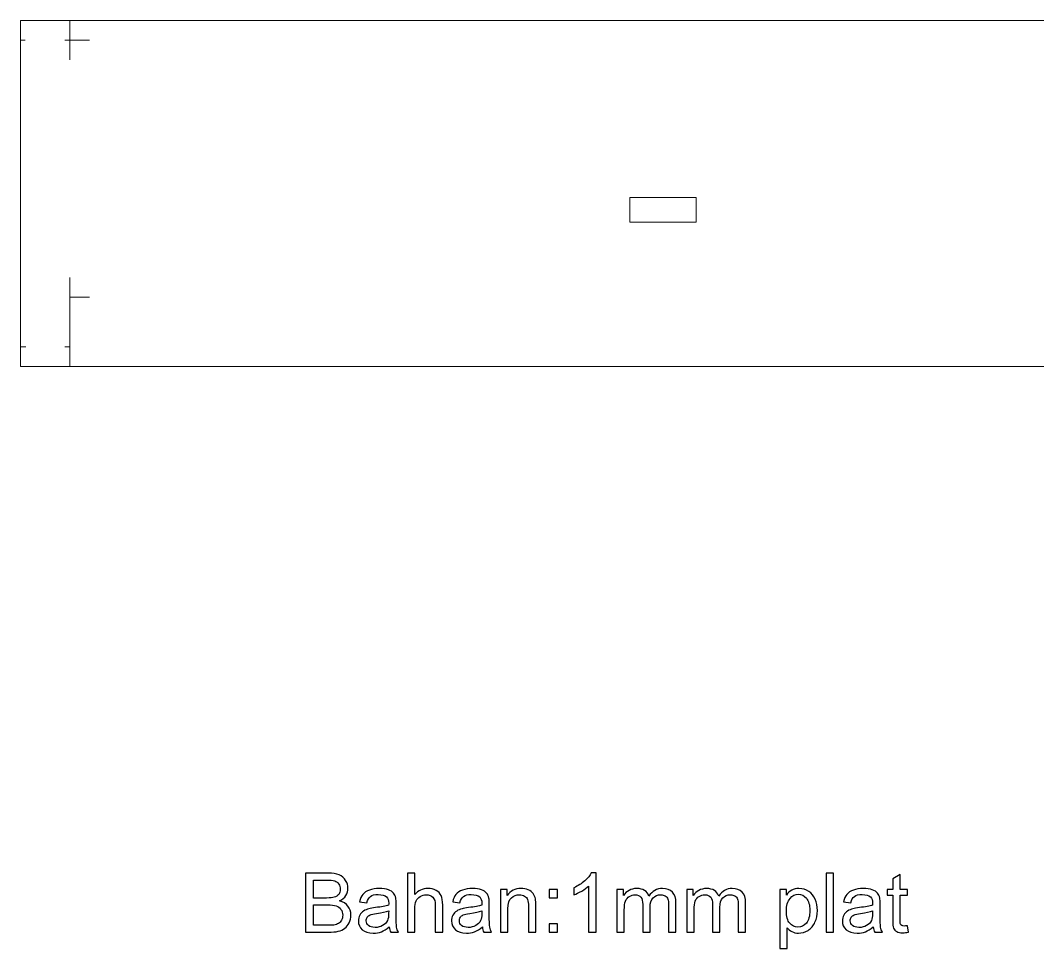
# Model space of a CAD drawing. Header units: millimetres. Extents: x -215 to 209, y -32 to 72.
# Drawn here: x -215.1 to -112.2, y -32 to 61.8 of the extents above; entities that cross this region are included whole.
import ezdxf

# ---------------------------------------------------------------- set-up
doc = ezdxf.new("R2010")
doc.units = ezdxf.units.MM
doc.header["$MEASUREMENT"] = 0
doc.layers.add('Layer 1', color=7, linetype='Continuous')

msp = doc.modelspace()

# ---------------------------------------------------------------- linework, layer by layer
at = {"layer": 'Layer 1', "color": 250, "lineweight": 20}
for points, knots in [([(-210.5813, 59.8455), (-210.5813, 59.8455), (-210.0813, 59.8455), (-210.0813, 59.8455), (-210.0813, 59.8455), (-210.0813, 59.8455), (-210.0813, 61.8455), (-210.0813, 61.8455), (-210.0813, 61.8455), (-210.0813, 61.8455), (-215.0813, 61.8455), (-215.0813, 61.8455), (-215.0813, 61.8455), (-215.0813, 61.8455), (-215.0813, 59.8455), (-215.0813, 59.8455), (-215.0813, 59.8455), (-215.0813, 59.8455), (-214.5813, 59.8455), (-214.5813, 59.8455)], [0, 0, 0, 0, 0.16666667, 0.16666667, 0.16666667, 0.16666667, 0.33333333, 0.33333333, 0.33333333, 0.33333333, 0.5, 0.5, 0.5, 0.5, 0.66666667, 0.66666667, 0.66666667, 0.66666667, 1, 1, 1, 1]), ([(-214.5813, 59.8455), (-214.5813, 59.8455), (-215.0813, 59.8455), (-215.0813, 59.8455), (-215.0813, 59.8455), (-215.0813, 59.8455), (-215.0813, 61.8455), (-215.0813, 61.8455), (-215.0813, 61.8455), (-215.0813, 61.8455), (-210.0813, 61.8455), (-210.0813, 61.8455), (-210.0813, 61.8455), (-210.0813, 61.8455), (-210.0813, 61.3455), (-210.0813, 61.3455)], [0, 0, 0, 0, 0.2, 0.2, 0.2, 0.2, 0.4, 0.4, 0.4, 0.4, 0.6, 0.6, 0.6, 0.6, 1, 1, 1, 1]), ([(-92.0812, 59.8455), (-92.0812, 59.8455), (-90.0812, 59.8455), (-90.0812, 59.8455), (-90.0812, 59.8455), (-90.0812, 59.8455), (-90.0812, 61.8455), (-90.0812, 61.8455), (-90.0812, 61.8455), (-90.0812, 61.8455), (-210.0813, 61.8455), (-210.0813, 61.8455), (-210.0813, 61.8455), (-210.0813, 61.8455), (-210.0813, 59.8455), (-210.0813, 59.8455), (-210.0813, 59.8455), (-210.0813, 59.8455), (-208.0813, 59.8455), (-208.0813, 59.8455)], [0, 0, 0, 0, 0.16666667, 0.16666667, 0.16666667, 0.16666667, 0.33333333, 0.33333333, 0.33333333, 0.33333333, 0.5, 0.5, 0.5, 0.5, 0.66666667, 0.66666667, 0.66666667, 0.66666667, 1, 1, 1, 1]), ([(-214.5422, 28.8455), (-214.5422, 28.8455), (-215.0813, 28.8455), (-215.0813, 28.8455), (-215.0813, 28.8455), (-215.0813, 28.8455), (-215.0813, 59.8455), (-215.0813, 59.8455), (-215.0813, 59.8455), (-215.0813, 59.8455), (-214.5813, 59.8455), (-214.5813, 59.8455)], [0, 0, 0, 0, 0.25, 0.25, 0.25, 0.25, 0.5, 0.5, 0.5, 0.5, 1, 1, 1, 1]), ([(-210.0813, 60.3455), (-210.0813, 60.3455), (-210.0813, 59.8455), (-210.0813, 59.8455), (-210.0813, 59.8455), (-210.0813, 59.8455), (-210.5813, 59.8455), (-210.5813, 59.8455)], [0, 0, 0, 0, 0.33333333, 0.33333333, 0.33333333, 0.33333333, 1, 1, 1, 1]), ([(-210.5813, 59.8455), (-210.5813, 59.8455), (-210.0813, 59.8455), (-210.0813, 59.8455), (-210.0813, 59.8455), (-210.0813, 59.8455), (-210.0813, 57.8455), (-210.0813, 57.8455)], [0, 0, 0, 0, 0.33333333, 0.33333333, 0.33333333, 0.33333333, 1, 1, 1, 1]), ([(-210.5813, 59.8455), (-210.5813, 59.8455), (-210.0813, 59.8455), (-210.0813, 59.8455), (-210.0813, 59.8455), (-210.0813, 59.8455), (-210.0813, 57.8455), (-210.0813, 57.8455)], [0, 0, 0, 0, 0.33333333, 0.33333333, 0.33333333, 0.33333333, 1, 1, 1, 1]), ([(-208.0813, 59.8455), (-208.0813, 59.8455), (-210.0813, 59.8455), (-210.0813, 59.8455), (-210.0813, 59.8455), (-210.0813, 59.8455), (-210.0813, 60.3455), (-210.0813, 60.3455)], [0, 0, 0, 0, 0.33333333, 0.33333333, 0.33333333, 0.33333333, 1, 1, 1, 1]), ([(-210.0813, 57.8455), (-210.0813, 57.8455), (-210.0813, 59.8455), (-210.0813, 59.8455), (-210.0813, 59.8455), (-210.0813, 59.8455), (-208.0813, 59.8455), (-208.0813, 59.8455)], [0, 0, 0, 0, 0.33333333, 0.33333333, 0.33333333, 0.33333333, 1, 1, 1, 1]), ([(-153.4316, 41.4425), (-153.4316, 41.4425), (-146.7316, 41.4425), (-146.7316, 41.4425), (-146.7316, 41.4425), (-146.7316, 41.4425), (-146.7316, 43.9425), (-146.7316, 43.9425), (-146.7316, 43.9425), (-146.7316, 43.9425), (-153.4316, 43.9425), (-153.4316, 43.9425), (-153.4316, 43.9425), (-153.4316, 43.9425), (-153.4316, 41.4425), (-153.4316, 41.4425), (-153.4316, 41.4425), (-153.4316, 41.4425), (-153.4316, 41.4425), (-153.4316, 41.4425)], [0, 0, 0, 0, 0.16666667, 0.16666667, 0.16666667, 0.16666667, 0.33333333, 0.33333333, 0.33333333, 0.33333333, 0.5, 0.5, 0.5, 0.5, 0.66666667, 0.66666667, 0.66666667, 0.66666667, 1, 1, 1, 1]), ([(-210.0813, 35.8455), (-210.0813, 35.8455), (-210.0813, 28.8455), (-210.0813, 28.8455), (-210.0813, 28.8455), (-210.0813, 28.8455), (-210.5813, 28.8455), (-210.5813, 28.8455)], [0, 0, 0, 0, 0.33333333, 0.33333333, 0.33333333, 0.33333333, 1, 1, 1, 1]), ([(-210.0813, 35.8455), (-210.0813, 35.8455), (-210.0813, 28.8455), (-210.0813, 28.8455), (-210.0813, 28.8455), (-210.0813, 28.8455), (-210.5813, 28.8455), (-210.5813, 28.8455)], [0, 0, 0, 0, 0.33333333, 0.33333333, 0.33333333, 0.33333333, 1, 1, 1, 1]), ([(-208.0813, 33.8455), (-208.0813, 33.8455), (-210.0813, 33.8455), (-210.0813, 33.8455), (-210.0813, 33.8455), (-210.0813, 33.8455), (-210.0813, 35.8455), (-210.0813, 35.8455)], [0, 0, 0, 0, 0.33333333, 0.33333333, 0.33333333, 0.33333333, 1, 1, 1, 1]), ([(-214.5422, 28.8455), (-214.5422, 28.8455), (-215.0813, 28.8455), (-215.0813, 28.8455), (-215.0813, 28.8455), (-215.0813, 28.8455), (-215.0813, 26.8455), (-215.0813, 26.8455), (-215.0813, 26.8455), (-215.0813, 26.8455), (-210.0813, 26.8455), (-210.0813, 26.8455), (-210.0813, 26.8455), (-210.0813, 26.8455), (-210.0813, 28.8455), (-210.0813, 28.8455), (-210.0813, 28.8455), (-210.0813, 28.8455), (-210.5813, 28.8455), (-210.5813, 28.8455)], [0, 0, 0, 0, 0.16666667, 0.16666667, 0.16666667, 0.16666667, 0.33333333, 0.33333333, 0.33333333, 0.33333333, 0.5, 0.5, 0.5, 0.5, 0.66666667, 0.66666667, 0.66666667, 0.66666667, 1, 1, 1, 1]), ([(-210.5813, 28.8455), (-210.5813, 28.8455), (-210.0813, 28.8455), (-210.0813, 28.8455), (-210.0813, 28.8455), (-210.0813, 28.8455), (-210.0813, 26.8455), (-210.0813, 26.8455), (-210.0813, 26.8455), (-210.0813, 26.8455), (-215.0813, 26.8455), (-215.0813, 26.8455), (-215.0813, 26.8455), (-215.0813, 26.8455), (-215.0813, 28.8455), (-215.0813, 28.8455), (-215.0813, 28.8455), (-215.0813, 28.8455), (-214.5422, 28.8455), (-214.5422, 28.8455)], [0, 0, 0, 0, 0.16666667, 0.16666667, 0.16666667, 0.16666667, 0.33333333, 0.33333333, 0.33333333, 0.33333333, 0.5, 0.5, 0.5, 0.5, 0.66666667, 0.66666667, 0.66666667, 0.66666667, 1, 1, 1, 1]), ([(-210.0813, 28.8455), (-210.0813, 28.8455), (-210.0813, 26.8455), (-210.0813, 26.8455), (-210.0813, 26.8455), (-210.0813, 26.8455), (-90.0812, 26.8455), (-90.0812, 26.8455), (-90.0812, 26.8455), (-90.0812, 26.8455), (-90.0812, 28.8455), (-90.0812, 28.8455)], [0, 0, 0, 0, 0.25, 0.25, 0.25, 0.25, 0.5, 0.5, 0.5, 0.5, 1, 1, 1, 1])]:
    msp.add_open_spline(points, degree=3, knots=knots, dxfattribs=at)
for points in [[(-210.0813, 61.8455), (-210.0813, 61.8455), (-210.0813, 61.3455), (-210.0813, 61.3455)], [(-215.0813, 59.8455), (-215.0813, 59.8455), (-214.5813, 59.8455), (-214.5813, 59.8455)], [(-210.5813, 59.8455), (-210.5813, 59.8455), (-210.0813, 59.8455), (-210.0813, 59.8455)], [(-210.0813, 60.3455), (-210.0813, 60.3455), (-210.0813, 59.8455), (-210.0813, 59.8455)], [(-210.0813, 59.8455), (-210.0813, 59.8455), (-208.0813, 59.8455), (-208.0813, 59.8455)], [(-210.0813, 57.8455), (-210.0813, 57.8455), (-210.0813, 59.8455), (-210.0813, 59.8455)], [(-210.0813, 33.8455), (-210.0813, 33.8455), (-210.0813, 35.8455), (-210.0813, 35.8455)], [(-210.0813, 33.8455), (-210.0813, 33.8455), (-208.0813, 33.8455), (-208.0813, 33.8455)], [(-215.0422, 28.8455), (-215.0422, 28.8455), (-214.5422, 28.8455), (-214.5422, 28.8455)], [(-210.5813, 28.8455), (-210.5813, 28.8455), (-210.0813, 28.8455), (-210.0813, 28.8455)], [(-210.5813, 28.8455), (-210.5813, 28.8455), (-210.0813, 28.8455), (-210.0813, 28.8455)]]:
    msp.add_open_spline(points, degree=3, dxfattribs=at)
at = {"layer": 'Layer 1', "color": 250}
for points, knots in [([(-186.23, -30.3518), (-186.23, -30.3518), (-186.23, -24.3813), (-186.23, -24.3813), (-186.23, -24.3813), (-186.23, -24.3813), (-183.9552, -24.3813), (-183.9552, -24.3813), (-183.9552, -24.3813), (-183.4924, -24.3813), (-183.1213, -24.4411), (-182.8405, -24.562), (-182.8405, -24.562), (-182.561, -24.6829), (-182.3423, -24.8691), (-182.1843, -25.1207), (-182.1843, -25.1207), (-182.0248, -25.3708), (-181.9458, -25.6335), (-181.9458, -25.9087), (-181.9458, -25.9087), (-181.9458, -26.163), (-182.0164, -26.4034), (-182.1561, -26.6286), (-182.1561, -26.6286), (-182.2958, -26.8537), (-182.5074, -27.0358), (-182.7911, -27.1748), (-182.7911, -27.1748), (-182.4242, -27.2804), (-182.142, -27.4611), (-181.9458, -27.7168), (-181.9458, -27.7168), (-181.7482, -27.9711), (-181.6495, -28.2727), (-181.6495, -28.6201), (-181.6495, -28.6201), (-181.6495, -28.9009), (-181.7102, -29.1608), (-181.8301, -29.4012), (-181.8301, -29.4012), (-181.9501, -29.6416), (-182.0982, -29.8265), (-182.2746, -29.9571), (-182.2746, -29.9571), (-182.451, -30.0864), (-182.6725, -30.185), (-182.9378, -30.2517), (-182.9378, -30.2517), (-183.2046, -30.3184), (-183.5305, -30.3518), (-183.9171, -30.3518), (-183.9171, -30.3518), (-183.9171, -30.3518), (-186.23, -30.3518), (-186.23, -30.3518)], [0, 0, 0, 0, 0.06666667, 0.06666667, 0.06666667, 0.06666667, 0.13333333, 0.13333333, 0.13333333, 0.13333333, 0.2, 0.2, 0.2, 0.2, 0.26666667, 0.26666667, 0.26666667, 0.26666667, 0.33333333, 0.33333333, 0.33333333, 0.33333333, 0.4, 0.4, 0.4, 0.4, 0.46666667, 0.46666667, 0.46666667, 0.46666667, 0.53333333, 0.53333333, 0.53333333, 0.53333333, 0.6, 0.6, 0.6, 0.6, 0.66666667, 0.66666667, 0.66666667, 0.66666667, 0.73333333, 0.73333333, 0.73333333, 0.73333333, 0.8, 0.8, 0.8, 0.8, 0.86666667, 0.86666667, 0.86666667, 0.86666667, 1, 1, 1, 1]), ([(-175.9331, -30.3518), (-175.9331, -30.3518), (-175.9331, -24.3813), (-175.9331, -24.3813), (-175.9331, -24.3813), (-175.9331, -24.3813), (-175.188, -24.3813), (-175.188, -24.3813), (-175.188, -24.3813), (-175.188, -24.3813), (-175.188, -26.5299), (-175.188, -26.5299), (-175.188, -26.5299), (-174.8423, -26.131), (-174.4063, -25.9323), (-173.8785, -25.9323), (-173.8785, -25.9323), (-173.5555, -25.9323), (-173.2746, -25.9948), (-173.0347, -26.1213), (-173.0347, -26.1213), (-172.7963, -26.2478), (-172.6255, -26.4215), (-172.5225, -26.6439), (-172.5225, -26.6439), (-172.4195, -26.8662), (-172.3687, -27.19), (-172.3687, -27.6125), (-172.3687, -27.6125), (-172.3687, -27.6125), (-172.3687, -30.3518), (-172.3687, -30.3518), (-172.3687, -30.3518), (-172.3687, -30.3518), (-173.1138, -30.3518), (-173.1138, -30.3518), (-173.1138, -30.3518), (-173.1138, -30.3518), (-173.1138, -27.6153), (-173.1138, -27.6153), (-173.1138, -27.6153), (-173.1138, -27.2498), (-173.1942, -26.983), (-173.3536, -26.8162), (-173.3536, -26.8162), (-173.5145, -26.6494), (-173.7403, -26.566), (-174.0338, -26.566), (-174.0338, -26.566), (-174.2525, -26.566), (-174.4585, -26.6216), (-174.6518, -26.7342), (-174.6518, -26.7342), (-174.8452, -26.8468), (-174.982, -26.9996), (-175.0653, -27.1928), (-175.0653, -27.1928), (-175.1471, -27.3846), (-175.188, -27.6501), (-175.188, -27.9892), (-175.188, -27.9892), (-175.188, -27.9892), (-175.188, -30.3518), (-175.188, -30.3518), (-175.188, -30.3518), (-175.188, -30.3518), (-175.9331, -30.3518), (-175.9331, -30.3518)], [0, 0, 0, 0, 0.05555556, 0.05555556, 0.05555556, 0.05555556, 0.11111111, 0.11111111, 0.11111111, 0.11111111, 0.16666667, 0.16666667, 0.16666667, 0.16666667, 0.22222222, 0.22222222, 0.22222222, 0.22222222, 0.27777778, 0.27777778, 0.27777778, 0.27777778, 0.33333333, 0.33333333, 0.33333333, 0.33333333, 0.38888889, 0.38888889, 0.38888889, 0.38888889, 0.44444444, 0.44444444, 0.44444444, 0.44444444, 0.5, 0.5, 0.5, 0.5, 0.55555556, 0.55555556, 0.55555556, 0.55555556, 0.61111111, 0.61111111, 0.61111111, 0.61111111, 0.66666667, 0.66666667, 0.66666667, 0.66666667, 0.72222222, 0.72222222, 0.72222222, 0.72222222, 0.77777778, 0.77777778, 0.77777778, 0.77777778, 0.83333333, 0.83333333, 0.83333333, 0.83333333, 0.88888889, 0.88888889, 0.88888889, 0.88888889, 1, 1, 1, 1]), ([(-156.8635, -30.3518), (-156.8635, -30.3518), (-157.6085, -30.3518), (-157.6085, -30.3518), (-157.6085, -30.3518), (-157.6085, -30.3518), (-157.6085, -25.6793), (-157.6085, -25.6793), (-157.6085, -25.6793), (-157.7877, -25.8489), (-158.0234, -26.0171), (-158.3141, -26.1852), (-158.3141, -26.1852), (-158.6048, -26.3534), (-158.8672, -26.4799), (-159.0986, -26.5633), (-159.0986, -26.5633), (-159.0986, -26.5633), (-159.0986, -25.8545), (-159.0986, -25.8545), (-159.0986, -25.8545), (-158.6823, -25.6627), (-158.3183, -25.4292), (-158.0064, -25.154), (-158.0064, -25.154), (-157.6946, -24.8802), (-157.4731, -24.6148), (-157.3432, -24.3563), (-157.3432, -24.3563), (-157.3432, -24.3563), (-156.8635, -24.3563), (-156.8635, -24.3563), (-156.8635, -24.3563), (-156.8635, -24.3563), (-156.8635, -30.3518), (-156.8635, -30.3518)], [0, 0, 0, 0, 0.1, 0.1, 0.1, 0.1, 0.2, 0.2, 0.2, 0.2, 0.3, 0.3, 0.3, 0.3, 0.4, 0.4, 0.4, 0.4, 0.5, 0.5, 0.5, 0.5, 0.6, 0.6, 0.6, 0.6, 0.7, 0.7, 0.7, 0.7, 0.8, 0.8, 0.8, 0.8, 1, 1, 1, 1]), ([(-133.5958, -30.3518), (-133.5958, -30.3518), (-133.5958, -24.3813), (-133.5958, -24.3813), (-133.5958, -24.3813), (-133.5958, -24.3813), (-132.8508, -24.3813), (-132.8508, -24.3813), (-132.8508, -24.3813), (-132.8508, -24.3813), (-132.8508, -30.3518), (-132.8508, -30.3518), (-132.8508, -30.3518), (-132.8508, -30.3518), (-133.5958, -30.3518), (-133.5958, -30.3518)], [0, 0, 0, 0, 0.2, 0.2, 0.2, 0.2, 0.4, 0.4, 0.4, 0.4, 0.6, 0.6, 0.6, 0.6, 1, 1, 1, 1]), ([(-125.372, -29.6972), (-125.372, -29.6972), (-125.2703, -30.3449), (-125.2703, -30.3449), (-125.2703, -30.3449), (-125.4792, -30.3879), (-125.6668, -30.4102), (-125.8305, -30.4102), (-125.8305, -30.4102), (-126.1001, -30.4102), (-126.3089, -30.3685), (-126.4585, -30.2837), (-126.4585, -30.2837), (-126.6066, -30.1989), (-126.7111, -30.0891), (-126.7717, -29.9515), (-126.7717, -29.9515), (-126.8324, -29.814), (-126.8621, -29.5249), (-126.8621, -29.0843), (-126.8621, -29.0843), (-126.8621, -29.0843), (-126.8621, -26.591), (-126.8621, -26.591), (-126.8621, -26.591), (-126.8621, -26.591), (-127.4124, -26.591), (-127.4124, -26.591), (-127.4124, -26.591), (-127.4124, -26.591), (-127.4124, -26.024), (-127.4124, -26.024), (-127.4124, -26.024), (-127.4124, -26.024), (-126.8621, -26.024), (-126.8621, -26.024), (-126.8621, -26.024), (-126.8621, -26.024), (-126.8621, -24.9539), (-126.8621, -24.9539), (-126.8621, -24.9539), (-126.8621, -24.9539), (-126.117, -24.5133), (-126.117, -24.5133), (-126.117, -24.5133), (-126.117, -24.5133), (-126.117, -26.024), (-126.117, -26.024), (-126.117, -26.024), (-126.117, -26.024), (-125.372, -26.024), (-125.372, -26.024), (-125.372, -26.024), (-125.372, -26.024), (-125.372, -26.591), (-125.372, -26.591), (-125.372, -26.591), (-125.372, -26.591), (-126.117, -26.591), (-126.117, -26.591), (-126.117, -26.591), (-126.117, -26.591), (-126.117, -29.126), (-126.117, -29.126), (-126.117, -29.126), (-126.117, -29.3359), (-126.1043, -29.4707), (-126.0774, -29.5304), (-126.0774, -29.5304), (-126.052, -29.5902), (-126.0097, -29.6375), (-125.9505, -29.6736), (-125.9505, -29.6736), (-125.8912, -29.7083), (-125.8065, -29.7264), (-125.6965, -29.7264), (-125.6965, -29.7264), (-125.6146, -29.7264), (-125.506, -29.7167), (-125.372, -29.6972)], [0, 0, 0, 0, 0.04761905, 0.04761905, 0.04761905, 0.04761905, 0.0952381, 0.0952381, 0.0952381, 0.0952381, 0.14285714, 0.14285714, 0.14285714, 0.14285714, 0.19047619, 0.19047619, 0.19047619, 0.19047619, 0.23809524, 0.23809524, 0.23809524, 0.23809524, 0.28571429, 0.28571429, 0.28571429, 0.28571429, 0.33333333, 0.33333333, 0.33333333, 0.33333333, 0.38095238, 0.38095238, 0.38095238, 0.38095238, 0.42857143, 0.42857143, 0.42857143, 0.42857143, 0.47619048, 0.47619048, 0.47619048, 0.47619048, 0.52380952, 0.52380952, 0.52380952, 0.52380952, 0.57142857, 0.57142857, 0.57142857, 0.57142857, 0.61904762, 0.61904762, 0.61904762, 0.61904762, 0.66666667, 0.66666667, 0.66666667, 0.66666667, 0.71428571, 0.71428571, 0.71428571, 0.71428571, 0.76190476, 0.76190476, 0.76190476, 0.76190476, 0.80952381, 0.80952381, 0.80952381, 0.80952381, 0.85714286, 0.85714286, 0.85714286, 0.85714286, 0.9047619, 0.9047619, 0.9047619, 0.9047619, 1, 1, 1, 1]), ([(-185.4256, -26.8912), (-185.4256, -26.8912), (-184.1147, -26.8912), (-184.1147, -26.8912), (-184.1147, -26.8912), (-183.7591, -26.8912), (-183.5037, -26.8676), (-183.3498, -26.8217), (-183.3498, -26.8217), (-183.1453, -26.762), (-182.9914, -26.6619), (-182.8885, -26.5229), (-182.8885, -26.5229), (-182.7854, -26.384), (-182.7332, -26.2102), (-182.7332, -26.0004), (-182.7332, -26.0004), (-182.7332, -25.8016), (-182.7812, -25.6265), (-182.8785, -25.4764), (-182.8785, -25.4764), (-182.9745, -25.325), (-183.1128, -25.2207), (-183.292, -25.1651), (-183.292, -25.1651), (-183.4712, -25.1095), (-183.7788, -25.0817), (-184.2135, -25.0817), (-184.2135, -25.0817), (-184.2135, -25.0817), (-185.4256, -25.0817), (-185.4256, -25.0817), (-185.4256, -25.0817), (-185.4256, -25.0817), (-185.4256, -26.8912), (-185.4256, -26.8912)], [0, 0, 0, 0, 0.1, 0.1, 0.1, 0.1, 0.2, 0.2, 0.2, 0.2, 0.3, 0.3, 0.3, 0.3, 0.4, 0.4, 0.4, 0.4, 0.5, 0.5, 0.5, 0.5, 0.6, 0.6, 0.6, 0.6, 0.7, 0.7, 0.7, 0.7, 0.8, 0.8, 0.8, 0.8, 1, 1, 1, 1]), ([(-177.7718, -29.8098), (-178.0483, -30.0419), (-178.3151, -30.2045), (-178.5704, -30.3004), (-178.5704, -30.3004), (-178.8259, -30.3963), (-179.0996, -30.4435), (-179.3932, -30.4435), (-179.3932, -30.4435), (-179.8758, -30.4435), (-180.2469, -30.3282), (-180.5065, -30.0961), (-180.5065, -30.0961), (-180.7661, -29.8654), (-180.896, -29.5694), (-180.896, -29.2094), (-180.896, -29.2094), (-180.896, -28.9982), (-180.8466, -28.805), (-180.7493, -28.6299), (-180.7493, -28.6299), (-180.6505, -28.4547), (-180.522, -28.3158), (-180.364, -28.2101), (-180.364, -28.2101), (-180.2045, -28.1045), (-180.0267, -28.0239), (-179.8277, -27.9697), (-179.8277, -27.9697), (-179.681, -27.9322), (-179.4595, -27.8961), (-179.1645, -27.8599), (-179.1645, -27.8599), (-178.5634, -27.7904), (-178.1189, -27.7057), (-177.8353, -27.6084), (-177.8353, -27.6084), (-177.8325, -27.5083), (-177.8311, -27.4444), (-177.8311, -27.418), (-177.8311, -27.418), (-177.8311, -27.1206), (-177.9016, -26.9107), (-178.0428, -26.7884), (-178.0428, -26.7884), (-178.2332, -26.623), (-178.5168, -26.541), (-178.8922, -26.541), (-178.8922, -26.541), (-179.2436, -26.541), (-179.5032, -26.6022), (-179.6697, -26.7231), (-179.6697, -26.7231), (-179.8377, -26.844), (-179.9604, -27.058), (-180.0409, -27.3665), (-180.0409, -27.3665), (-180.0409, -27.3665), (-180.769, -27.2665), (-180.769, -27.2665), (-180.769, -27.2665), (-180.7027, -26.9593), (-180.594, -26.7106), (-180.4416, -26.5216), (-180.4416, -26.5216), (-180.2892, -26.3325), (-180.0691, -26.188), (-179.7812, -26.0852), (-179.7812, -26.0852), (-179.4948, -25.9837), (-179.1603, -25.9323), (-178.7821, -25.9323), (-178.7821, -25.9323), (-178.4068, -25.9323), (-178.1005, -25.9754), (-177.865, -26.0629), (-177.865, -26.0629), (-177.6306, -26.1505), (-177.4571, -26.2589), (-177.3471, -26.3909), (-177.3471, -26.3909), (-177.237, -26.5229), (-177.1594, -26.6897), (-177.1142, -26.8912), (-177.1142, -26.8912), (-177.0903, -27.0163), (-177.0776, -27.2415), (-177.0776, -27.5653), (-177.0776, -27.5653), (-177.0776, -27.5653), (-177.0776, -28.5381), (-177.0776, -28.5381), (-177.0776, -28.5381), (-177.0776, -29.2177), (-177.062, -29.6472), (-177.031, -29.8292), (-177.031, -29.8292), (-177.0013, -30.0113), (-176.9393, -30.185), (-176.8489, -30.3518), (-176.8489, -30.3518), (-176.8489, -30.3518), (-177.6279, -30.3518), (-177.6279, -30.3518), (-177.6279, -30.3518), (-177.7026, -30.1975), (-177.7506, -30.0169), (-177.7718, -29.8098)], [0, 0, 0, 0, 0.03571429, 0.03571429, 0.03571429, 0.03571429, 0.07142857, 0.07142857, 0.07142857, 0.07142857, 0.10714286, 0.10714286, 0.10714286, 0.10714286, 0.14285714, 0.14285714, 0.14285714, 0.14285714, 0.17857143, 0.17857143, 0.17857143, 0.17857143, 0.21428571, 0.21428571, 0.21428571, 0.21428571, 0.25, 0.25, 0.25, 0.25, 0.28571429, 0.28571429, 0.28571429, 0.28571429, 0.32142857, 0.32142857, 0.32142857, 0.32142857, 0.35714286, 0.35714286, 0.35714286, 0.35714286, 0.39285714, 0.39285714, 0.39285714, 0.39285714, 0.42857143, 0.42857143, 0.42857143, 0.42857143, 0.46428571, 0.46428571, 0.46428571, 0.46428571, 0.5, 0.5, 0.5, 0.5, 0.53571429, 0.53571429, 0.53571429, 0.53571429, 0.57142857, 0.57142857, 0.57142857, 0.57142857, 0.60714286, 0.60714286, 0.60714286, 0.60714286, 0.64285714, 0.64285714, 0.64285714, 0.64285714, 0.67857143, 0.67857143, 0.67857143, 0.67857143, 0.71428571, 0.71428571, 0.71428571, 0.71428571, 0.75, 0.75, 0.75, 0.75, 0.78571429, 0.78571429, 0.78571429, 0.78571429, 0.82142857, 0.82142857, 0.82142857, 0.82142857, 0.85714286, 0.85714286, 0.85714286, 0.85714286, 0.89285714, 0.89285714, 0.89285714, 0.89285714, 0.92857143, 0.92857143, 0.92857143, 0.92857143, 1, 1, 1, 1]), ([(-168.3541, -29.8098), (-168.6307, -30.0419), (-168.8974, -30.2045), (-169.1527, -30.3004), (-169.1527, -30.3004), (-169.4082, -30.3963), (-169.6819, -30.4435), (-169.9755, -30.4435), (-169.9755, -30.4435), (-170.4581, -30.4435), (-170.8292, -30.3282), (-171.0888, -30.0961), (-171.0888, -30.0961), (-171.3484, -29.8654), (-171.4783, -29.5694), (-171.4783, -29.2094), (-171.4783, -29.2094), (-171.4783, -28.9982), (-171.4289, -28.805), (-171.3316, -28.6299), (-171.3316, -28.6299), (-171.2328, -28.4547), (-171.1043, -28.3158), (-170.9463, -28.2101), (-170.9463, -28.2101), (-170.7868, -28.1045), (-170.609, -28.0239), (-170.41, -27.9697), (-170.41, -27.9697), (-170.2633, -27.9322), (-170.0418, -27.8961), (-169.7468, -27.8599), (-169.7468, -27.8599), (-169.1457, -27.7904), (-168.7012, -27.7057), (-168.4176, -27.6084), (-168.4176, -27.6084), (-168.4148, -27.5083), (-168.4134, -27.4444), (-168.4134, -27.418), (-168.4134, -27.418), (-168.4134, -27.1206), (-168.4839, -26.9107), (-168.6251, -26.7884), (-168.6251, -26.7884), (-168.8155, -26.623), (-169.0991, -26.541), (-169.4745, -26.541), (-169.4745, -26.541), (-169.8259, -26.541), (-170.0855, -26.6022), (-170.2521, -26.7231), (-170.2521, -26.7231), (-170.42, -26.844), (-170.5427, -27.058), (-170.6232, -27.3665), (-170.6232, -27.3665), (-170.6232, -27.3665), (-171.3513, -27.2665), (-171.3513, -27.2665), (-171.3513, -27.2665), (-171.285, -26.9593), (-171.1763, -26.7106), (-171.0239, -26.5216), (-171.0239, -26.5216), (-170.8715, -26.3325), (-170.6514, -26.188), (-170.3635, -26.0852), (-170.3635, -26.0852), (-170.0771, -25.9837), (-169.7427, -25.9323), (-169.3644, -25.9323), (-169.3644, -25.9323), (-168.9891, -25.9323), (-168.6828, -25.9754), (-168.4473, -26.0629), (-168.4473, -26.0629), (-168.2129, -26.1505), (-168.0394, -26.2589), (-167.9294, -26.3909), (-167.9294, -26.3909), (-167.8193, -26.5229), (-167.7417, -26.6897), (-167.6965, -26.8912), (-167.6965, -26.8912), (-167.6726, -27.0163), (-167.6599, -27.2415), (-167.6599, -27.5653), (-167.6599, -27.5653), (-167.6599, -27.5653), (-167.6599, -28.5381), (-167.6599, -28.5381), (-167.6599, -28.5381), (-167.6599, -29.2177), (-167.6444, -29.6472), (-167.6133, -29.8292), (-167.6133, -29.8292), (-167.5836, -30.0113), (-167.5216, -30.185), (-167.4312, -30.3518), (-167.4312, -30.3518), (-167.4312, -30.3518), (-168.2102, -30.3518), (-168.2102, -30.3518), (-168.2102, -30.3518), (-168.2849, -30.1975), (-168.333, -30.0169), (-168.3541, -29.8098)], [0, 0, 0, 0, 0.03571429, 0.03571429, 0.03571429, 0.03571429, 0.07142857, 0.07142857, 0.07142857, 0.07142857, 0.10714286, 0.10714286, 0.10714286, 0.10714286, 0.14285714, 0.14285714, 0.14285714, 0.14285714, 0.17857143, 0.17857143, 0.17857143, 0.17857143, 0.21428571, 0.21428571, 0.21428571, 0.21428571, 0.25, 0.25, 0.25, 0.25, 0.28571429, 0.28571429, 0.28571429, 0.28571429, 0.32142857, 0.32142857, 0.32142857, 0.32142857, 0.35714286, 0.35714286, 0.35714286, 0.35714286, 0.39285714, 0.39285714, 0.39285714, 0.39285714, 0.42857143, 0.42857143, 0.42857143, 0.42857143, 0.46428571, 0.46428571, 0.46428571, 0.46428571, 0.5, 0.5, 0.5, 0.5, 0.53571429, 0.53571429, 0.53571429, 0.53571429, 0.57142857, 0.57142857, 0.57142857, 0.57142857, 0.60714286, 0.60714286, 0.60714286, 0.60714286, 0.64285714, 0.64285714, 0.64285714, 0.64285714, 0.67857143, 0.67857143, 0.67857143, 0.67857143, 0.71428571, 0.71428571, 0.71428571, 0.71428571, 0.75, 0.75, 0.75, 0.75, 0.78571429, 0.78571429, 0.78571429, 0.78571429, 0.82142857, 0.82142857, 0.82142857, 0.82142857, 0.85714286, 0.85714286, 0.85714286, 0.85714286, 0.89285714, 0.89285714, 0.89285714, 0.89285714, 0.92857143, 0.92857143, 0.92857143, 0.92857143, 1, 1, 1, 1]), ([(-166.5154, -30.3518), (-166.5154, -30.3518), (-166.5154, -26.024), (-166.5154, -26.024), (-166.5154, -26.024), (-166.5154, -26.024), (-165.8466, -26.024), (-165.8466, -26.024), (-165.8466, -26.024), (-165.8466, -26.024), (-165.8466, -26.6383), (-165.8466, -26.6383), (-165.8466, -26.6383), (-165.5248, -26.1672), (-165.0592, -25.9323), (-164.451, -25.9323), (-164.451, -25.9323), (-164.1857, -25.9323), (-163.943, -25.9795), (-163.7215, -26.0727), (-163.7215, -26.0727), (-163.4999, -26.1658), (-163.3334, -26.2895), (-163.2234, -26.4409), (-163.2234, -26.4409), (-163.1133, -26.5924), (-163.0356, -26.7731), (-162.992, -26.9816), (-162.992, -26.9816), (-162.9652, -27.1178), (-162.951, -27.3554), (-162.951, -27.6945), (-162.951, -27.6945), (-162.951, -27.6945), (-162.951, -30.3518), (-162.951, -30.3518), (-162.951, -30.3518), (-162.951, -30.3518), (-163.6961, -30.3518), (-163.6961, -30.3518), (-163.6961, -30.3518), (-163.6961, -30.3518), (-163.6961, -27.7223), (-163.6961, -27.7223), (-163.6961, -27.7223), (-163.6961, -27.4235), (-163.7243, -27.1998), (-163.7821, -27.0525), (-163.7821, -27.0525), (-163.84, -26.9051), (-163.943, -26.787), (-164.0897, -26.6981), (-164.0897, -26.6981), (-164.2365, -26.6105), (-164.4101, -26.566), (-164.6077, -26.566), (-164.6077, -26.566), (-164.9237, -26.566), (-165.1961, -26.6647), (-165.426, -26.8634), (-165.426, -26.8634), (-165.6561, -27.0608), (-165.7703, -27.4374), (-165.7703, -27.9906), (-165.7703, -27.9906), (-165.7703, -27.9906), (-165.7703, -30.3518), (-165.7703, -30.3518), (-165.7703, -30.3518), (-165.7703, -30.3518), (-166.5154, -30.3518), (-166.5154, -30.3518)], [0, 0, 0, 0, 0.05263158, 0.05263158, 0.05263158, 0.05263158, 0.10526316, 0.10526316, 0.10526316, 0.10526316, 0.15789474, 0.15789474, 0.15789474, 0.15789474, 0.21052632, 0.21052632, 0.21052632, 0.21052632, 0.26315789, 0.26315789, 0.26315789, 0.26315789, 0.31578947, 0.31578947, 0.31578947, 0.31578947, 0.36842105, 0.36842105, 0.36842105, 0.36842105, 0.42105263, 0.42105263, 0.42105263, 0.42105263, 0.47368421, 0.47368421, 0.47368421, 0.47368421, 0.52631579, 0.52631579, 0.52631579, 0.52631579, 0.57894737, 0.57894737, 0.57894737, 0.57894737, 0.63157895, 0.63157895, 0.63157895, 0.63157895, 0.68421053, 0.68421053, 0.68421053, 0.68421053, 0.73684211, 0.73684211, 0.73684211, 0.73684211, 0.78947368, 0.78947368, 0.78947368, 0.78947368, 0.84210526, 0.84210526, 0.84210526, 0.84210526, 0.89473684, 0.89473684, 0.89473684, 0.89473684, 1, 1, 1, 1]), ([(-161.6034, -26.8579), (-161.6034, -26.8579), (-161.6034, -26.024), (-161.6034, -26.024), (-161.6034, -26.024), (-161.6034, -26.024), (-160.7567, -26.024), (-160.7567, -26.024), (-160.7567, -26.024), (-160.7567, -26.024), (-160.7567, -26.8579), (-160.7567, -26.8579), (-160.7567, -26.8579), (-160.7567, -26.8579), (-161.6034, -26.8579), (-161.6034, -26.8579)], [0, 0, 0, 0, 0.2, 0.2, 0.2, 0.2, 0.4, 0.4, 0.4, 0.4, 0.6, 0.6, 0.6, 0.6, 1, 1, 1, 1]), ([(-154.7454, -30.3518), (-154.7454, -30.3518), (-154.7454, -26.024), (-154.7454, -26.024), (-154.7454, -26.024), (-154.7454, -26.024), (-154.0766, -26.024), (-154.0766, -26.024), (-154.0766, -26.024), (-154.0766, -26.024), (-154.0766, -26.6355), (-154.0766, -26.6355), (-154.0766, -26.6355), (-153.9397, -26.4243), (-153.7562, -26.2533), (-153.5277, -26.1255), (-153.5277, -26.1255), (-153.299, -25.9962), (-153.0394, -25.9323), (-152.7473, -25.9323), (-152.7473, -25.9323), (-152.4228, -25.9323), (-152.156, -25.999), (-151.9486, -26.131), (-151.9486, -26.131), (-151.7412, -26.2644), (-151.5945, -26.4493), (-151.5098, -26.6883), (-151.5098, -26.6883), (-151.1598, -26.1838), (-150.7068, -25.9323), (-150.148, -25.9323), (-150.148, -25.9323), (-149.7106, -25.9323), (-149.3733, -26.0504), (-149.1391, -26.2881), (-149.1391, -26.2881), (-148.9034, -26.5257), (-148.7849, -26.8912), (-148.7849, -27.3846), (-148.7849, -27.3846), (-148.7849, -27.3846), (-148.7849, -30.3518), (-148.7849, -30.3518), (-148.7849, -30.3518), (-148.7849, -30.3518), (-149.53, -30.3518), (-149.53, -30.3518), (-149.53, -30.3518), (-149.53, -30.3518), (-149.53, -27.6278), (-149.53, -27.6278), (-149.53, -27.6278), (-149.53, -27.336), (-149.5553, -27.1247), (-149.6034, -26.9955), (-149.6034, -26.9955), (-149.6513, -26.8662), (-149.7388, -26.7634), (-149.8673, -26.6842), (-149.8673, -26.6842), (-149.9942, -26.6049), (-150.1438, -26.566), (-150.3145, -26.566), (-150.3145, -26.566), (-150.625, -26.566), (-150.8818, -26.6675), (-151.0864, -26.869), (-151.0864, -26.869), (-151.2911, -27.0719), (-151.3926, -27.3957), (-151.3926, -27.8405), (-151.3926, -27.8405), (-151.3926, -27.8405), (-151.3926, -30.3518), (-151.3926, -30.3518), (-151.3926, -30.3518), (-151.3926, -30.3518), (-152.1377, -30.3518), (-152.1377, -30.3518), (-152.1377, -30.3518), (-152.1377, -30.3518), (-152.1377, -27.543), (-152.1377, -27.543), (-152.1377, -27.543), (-152.1377, -27.2178), (-152.1984, -26.9732), (-152.3197, -26.8106), (-152.3197, -26.8106), (-152.441, -26.648), (-152.6401, -26.566), (-152.9152, -26.566), (-152.9152, -26.566), (-153.1241, -26.566), (-153.3174, -26.6202), (-153.4952, -26.7286), (-153.4952, -26.7286), (-153.673, -26.837), (-153.8014, -26.9955), (-153.8818, -27.2053), (-153.8818, -27.2053), (-153.9608, -27.4138), (-154.0003, -27.7154), (-154.0003, -28.1087), (-154.0003, -28.1087), (-154.0003, -28.1087), (-154.0003, -30.3518), (-154.0003, -30.3518), (-154.0003, -30.3518), (-154.0003, -30.3518), (-154.7454, -30.3518), (-154.7454, -30.3518)], [0, 0, 0, 0, 0.03448276, 0.03448276, 0.03448276, 0.03448276, 0.06896552, 0.06896552, 0.06896552, 0.06896552, 0.10344828, 0.10344828, 0.10344828, 0.10344828, 0.13793103, 0.13793103, 0.13793103, 0.13793103, 0.17241379, 0.17241379, 0.17241379, 0.17241379, 0.20689655, 0.20689655, 0.20689655, 0.20689655, 0.24137931, 0.24137931, 0.24137931, 0.24137931, 0.27586207, 0.27586207, 0.27586207, 0.27586207, 0.31034483, 0.31034483, 0.31034483, 0.31034483, 0.34482759, 0.34482759, 0.34482759, 0.34482759, 0.37931034, 0.37931034, 0.37931034, 0.37931034, 0.4137931, 0.4137931, 0.4137931, 0.4137931, 0.44827586, 0.44827586, 0.44827586, 0.44827586, 0.48275862, 0.48275862, 0.48275862, 0.48275862, 0.51724138, 0.51724138, 0.51724138, 0.51724138, 0.55172414, 0.55172414, 0.55172414, 0.55172414, 0.5862069, 0.5862069, 0.5862069, 0.5862069, 0.62068966, 0.62068966, 0.62068966, 0.62068966, 0.65517241, 0.65517241, 0.65517241, 0.65517241, 0.68965517, 0.68965517, 0.68965517, 0.68965517, 0.72413793, 0.72413793, 0.72413793, 0.72413793, 0.75862069, 0.75862069, 0.75862069, 0.75862069, 0.79310345, 0.79310345, 0.79310345, 0.79310345, 0.82758621, 0.82758621, 0.82758621, 0.82758621, 0.86206897, 0.86206897, 0.86206897, 0.86206897, 0.89655172, 0.89655172, 0.89655172, 0.89655172, 0.93103448, 0.93103448, 0.93103448, 0.93103448, 1, 1, 1, 1]), ([(-147.6927, -30.3518), (-147.6927, -30.3518), (-147.6927, -26.024), (-147.6927, -26.024), (-147.6927, -26.024), (-147.6927, -26.024), (-147.0239, -26.024), (-147.0239, -26.024), (-147.0239, -26.024), (-147.0239, -26.024), (-147.0239, -26.6355), (-147.0239, -26.6355), (-147.0239, -26.6355), (-146.887, -26.4243), (-146.7036, -26.2533), (-146.475, -26.1255), (-146.475, -26.1255), (-146.2464, -25.9962), (-145.9867, -25.9323), (-145.6946, -25.9323), (-145.6946, -25.9323), (-145.3701, -25.9323), (-145.1034, -25.999), (-144.896, -26.131), (-144.896, -26.131), (-144.6885, -26.2644), (-144.5418, -26.4493), (-144.4571, -26.6883), (-144.4571, -26.6883), (-144.1071, -26.1838), (-143.6542, -25.9323), (-143.0953, -25.9323), (-143.0953, -25.9323), (-142.6579, -25.9323), (-142.3206, -26.0504), (-142.0864, -26.2881), (-142.0864, -26.2881), (-141.8507, -26.5257), (-141.7323, -26.8912), (-141.7323, -27.3846), (-141.7323, -27.3846), (-141.7323, -27.3846), (-141.7323, -30.3518), (-141.7323, -30.3518), (-141.7323, -30.3518), (-141.7323, -30.3518), (-142.4773, -30.3518), (-142.4773, -30.3518), (-142.4773, -30.3518), (-142.4773, -30.3518), (-142.4773, -27.6278), (-142.4773, -27.6278), (-142.4773, -27.6278), (-142.4773, -27.336), (-142.5027, -27.1247), (-142.5507, -26.9955), (-142.5507, -26.9955), (-142.5986, -26.8662), (-142.6862, -26.7634), (-142.8146, -26.6842), (-142.8146, -26.6842), (-142.9415, -26.6049), (-143.0912, -26.566), (-143.2619, -26.566), (-143.2619, -26.566), (-143.5724, -26.566), (-143.8291, -26.6675), (-144.0337, -26.869), (-144.0337, -26.869), (-144.2384, -27.0719), (-144.3399, -27.3957), (-144.3399, -27.8405), (-144.3399, -27.8405), (-144.3399, -27.8405), (-144.3399, -30.3518), (-144.3399, -30.3518), (-144.3399, -30.3518), (-144.3399, -30.3518), (-145.085, -30.3518), (-145.085, -30.3518), (-145.085, -30.3518), (-145.085, -30.3518), (-145.085, -27.543), (-145.085, -27.543), (-145.085, -27.543), (-145.085, -27.2178), (-145.1457, -26.9732), (-145.2671, -26.8106), (-145.2671, -26.8106), (-145.3884, -26.648), (-145.5874, -26.566), (-145.8626, -26.566), (-145.8626, -26.566), (-146.0714, -26.566), (-146.2647, -26.6202), (-146.4425, -26.7286), (-146.4425, -26.7286), (-146.6203, -26.837), (-146.7487, -26.9955), (-146.8292, -27.2053), (-146.8292, -27.2053), (-146.9082, -27.4138), (-146.9476, -27.7154), (-146.9476, -28.1087), (-146.9476, -28.1087), (-146.9476, -28.1087), (-146.9476, -30.3518), (-146.9476, -30.3518), (-146.9476, -30.3518), (-146.9476, -30.3518), (-147.6927, -30.3518), (-147.6927, -30.3518)], [0, 0, 0, 0, 0.03448276, 0.03448276, 0.03448276, 0.03448276, 0.06896552, 0.06896552, 0.06896552, 0.06896552, 0.10344828, 0.10344828, 0.10344828, 0.10344828, 0.13793103, 0.13793103, 0.13793103, 0.13793103, 0.17241379, 0.17241379, 0.17241379, 0.17241379, 0.20689655, 0.20689655, 0.20689655, 0.20689655, 0.24137931, 0.24137931, 0.24137931, 0.24137931, 0.27586207, 0.27586207, 0.27586207, 0.27586207, 0.31034483, 0.31034483, 0.31034483, 0.31034483, 0.34482759, 0.34482759, 0.34482759, 0.34482759, 0.37931034, 0.37931034, 0.37931034, 0.37931034, 0.4137931, 0.4137931, 0.4137931, 0.4137931, 0.44827586, 0.44827586, 0.44827586, 0.44827586, 0.48275862, 0.48275862, 0.48275862, 0.48275862, 0.51724138, 0.51724138, 0.51724138, 0.51724138, 0.55172414, 0.55172414, 0.55172414, 0.55172414, 0.5862069, 0.5862069, 0.5862069, 0.5862069, 0.62068966, 0.62068966, 0.62068966, 0.62068966, 0.65517241, 0.65517241, 0.65517241, 0.65517241, 0.68965517, 0.68965517, 0.68965517, 0.68965517, 0.72413793, 0.72413793, 0.72413793, 0.72413793, 0.75862069, 0.75862069, 0.75862069, 0.75862069, 0.79310345, 0.79310345, 0.79310345, 0.79310345, 0.82758621, 0.82758621, 0.82758621, 0.82758621, 0.86206897, 0.86206897, 0.86206897, 0.86206897, 0.89655172, 0.89655172, 0.89655172, 0.89655172, 0.93103448, 0.93103448, 0.93103448, 0.93103448, 1, 1, 1, 1]), ([(-138.2877, -32.0112), (-138.2877, -32.0112), (-138.2877, -26.024), (-138.2877, -26.024), (-138.2877, -26.024), (-138.2877, -26.024), (-137.6104, -26.024), (-137.6104, -26.024), (-137.6104, -26.024), (-137.6104, -26.024), (-137.6104, -26.5924), (-137.6104, -26.5924), (-137.6104, -26.5924), (-137.451, -26.3728), (-137.2703, -26.2075), (-137.0686, -26.0977), (-137.0686, -26.0977), (-136.8682, -25.9879), (-136.6241, -25.9323), (-136.3376, -25.9323), (-136.3376, -25.9323), (-135.9623, -25.9323), (-135.6321, -26.0268), (-135.3456, -26.2172), (-135.3456, -26.2172), (-135.0591, -26.4062), (-134.8433, -26.6744), (-134.6964, -27.0191), (-134.6964, -27.0191), (-134.5512, -27.3652), (-134.4777, -27.7432), (-134.4777, -28.1559), (-134.4777, -28.1559), (-134.4777, -28.5965), (-134.5582, -28.994), (-134.7191, -29.3484), (-134.7191, -29.3484), (-134.8799, -29.7014), (-135.1142, -29.9724), (-135.4218, -30.1614), (-135.4218, -30.1614), (-135.728, -30.349), (-136.0511, -30.4435), (-136.3898, -30.4435), (-136.3898, -30.4435), (-136.6382, -30.4435), (-136.8612, -30.3921), (-137.0573, -30.2893), (-137.0573, -30.2893), (-137.2548, -30.1864), (-137.4157, -30.0572), (-137.5427, -29.9001), (-137.5427, -29.9001), (-137.5427, -29.9001), (-137.5427, -32.0112), (-137.5427, -32.0112), (-137.5427, -32.0112), (-137.5427, -32.0112), (-138.2877, -32.0112), (-138.2877, -32.0112)], [0, 0, 0, 0, 0.0625, 0.0625, 0.0625, 0.0625, 0.125, 0.125, 0.125, 0.125, 0.1875, 0.1875, 0.1875, 0.1875, 0.25, 0.25, 0.25, 0.25, 0.3125, 0.3125, 0.3125, 0.3125, 0.375, 0.375, 0.375, 0.375, 0.4375, 0.4375, 0.4375, 0.4375, 0.5, 0.5, 0.5, 0.5, 0.5625, 0.5625, 0.5625, 0.5625, 0.625, 0.625, 0.625, 0.625, 0.6875, 0.6875, 0.6875, 0.6875, 0.75, 0.75, 0.75, 0.75, 0.8125, 0.8125, 0.8125, 0.8125, 0.875, 0.875, 0.875, 0.875, 1, 1, 1, 1]), ([(-137.6104, -28.2143), (-137.6104, -28.7688), (-137.4961, -29.1788), (-137.2689, -29.4443), (-137.2689, -29.4443), (-137.0404, -29.7097), (-136.7638, -29.8431), (-136.4392, -29.8431), (-136.4392, -29.8431), (-136.109, -29.8431), (-135.8268, -29.7056), (-135.5926, -29.4304), (-135.5926, -29.4304), (-135.3569, -29.1552), (-135.2398, -28.7299), (-135.2398, -28.1532), (-135.2398, -28.1532), (-135.2398, -27.6028), (-135.3541, -27.1914), (-135.5841, -26.9176), (-135.5841, -26.9176), (-135.8141, -26.6439), (-136.0879, -26.5077), (-136.4068, -26.5077), (-136.4068, -26.5077), (-136.7229, -26.5077), (-137.0023, -26.6536), (-137.245, -26.9441), (-137.245, -26.9441), (-137.489, -27.2359), (-137.6104, -27.6584), (-137.6104, -28.2143)], [0, 0, 0, 0, 0.11111111, 0.11111111, 0.11111111, 0.11111111, 0.22222222, 0.22222222, 0.22222222, 0.22222222, 0.33333333, 0.33333333, 0.33333333, 0.33333333, 0.44444444, 0.44444444, 0.44444444, 0.44444444, 0.55555556, 0.55555556, 0.55555556, 0.55555556, 0.66666667, 0.66666667, 0.66666667, 0.66666667, 0.77777778, 0.77777778, 0.77777778, 0.77777778, 1, 1, 1, 1]), ([(-128.8277, -29.8098), (-129.1043, -30.0419), (-129.371, -30.2045), (-129.6263, -30.3004), (-129.6263, -30.3004), (-129.8818, -30.3963), (-130.1555, -30.4435), (-130.4491, -30.4435), (-130.4491, -30.4435), (-130.9317, -30.4435), (-131.3028, -30.3282), (-131.5624, -30.0961), (-131.5624, -30.0961), (-131.822, -29.8654), (-131.9519, -29.5694), (-131.9519, -29.2094), (-131.9519, -29.2094), (-131.9519, -28.9982), (-131.9025, -28.805), (-131.8052, -28.6299), (-131.8052, -28.6299), (-131.7064, -28.4547), (-131.5779, -28.3158), (-131.4199, -28.2101), (-131.4199, -28.2101), (-131.2604, -28.1045), (-131.0826, -28.0239), (-130.8836, -27.9697), (-130.8836, -27.9697), (-130.7369, -27.9322), (-130.5154, -27.8961), (-130.2204, -27.8599), (-130.2204, -27.8599), (-129.6193, -27.7904), (-129.1748, -27.7057), (-128.8912, -27.6084), (-128.8912, -27.6084), (-128.8884, -27.5083), (-128.887, -27.4444), (-128.887, -27.418), (-128.887, -27.418), (-128.887, -27.1206), (-128.9575, -26.9107), (-129.0987, -26.7884), (-129.0987, -26.7884), (-129.2891, -26.623), (-129.5727, -26.541), (-129.9481, -26.541), (-129.9481, -26.541), (-130.2995, -26.541), (-130.5591, -26.6022), (-130.7257, -26.7231), (-130.7257, -26.7231), (-130.8936, -26.844), (-131.0163, -27.058), (-131.0968, -27.3665), (-131.0968, -27.3665), (-131.0968, -27.3665), (-131.8249, -27.2665), (-131.8249, -27.2665), (-131.8249, -27.2665), (-131.7586, -26.9593), (-131.6499, -26.7106), (-131.4975, -26.5216), (-131.4975, -26.5216), (-131.3451, -26.3325), (-131.125, -26.188), (-130.8371, -26.0852), (-130.8371, -26.0852), (-130.5507, -25.9837), (-130.2163, -25.9323), (-129.838, -25.9323), (-129.838, -25.9323), (-129.4627, -25.9323), (-129.1564, -25.9754), (-128.9209, -26.0629), (-128.9209, -26.0629), (-128.6865, -26.1505), (-128.513, -26.2589), (-128.403, -26.3909), (-128.403, -26.3909), (-128.2929, -26.5229), (-128.2153, -26.6897), (-128.1701, -26.8912), (-128.1701, -26.8912), (-128.1462, -27.0163), (-128.1335, -27.2415), (-128.1335, -27.5653), (-128.1335, -27.5653), (-128.1335, -27.5653), (-128.1335, -28.5381), (-128.1335, -28.5381), (-128.1335, -28.5381), (-128.1335, -29.2177), (-128.118, -29.6472), (-128.0869, -29.8292), (-128.0869, -29.8292), (-128.0572, -30.0113), (-127.9952, -30.185), (-127.9048, -30.3518), (-127.9048, -30.3518), (-127.9048, -30.3518), (-128.6838, -30.3518), (-128.6838, -30.3518), (-128.6838, -30.3518), (-128.7585, -30.1975), (-128.8066, -30.0169), (-128.8277, -29.8098)], [0, 0, 0, 0, 0.03571429, 0.03571429, 0.03571429, 0.03571429, 0.07142857, 0.07142857, 0.07142857, 0.07142857, 0.10714286, 0.10714286, 0.10714286, 0.10714286, 0.14285714, 0.14285714, 0.14285714, 0.14285714, 0.17857143, 0.17857143, 0.17857143, 0.17857143, 0.21428571, 0.21428571, 0.21428571, 0.21428571, 0.25, 0.25, 0.25, 0.25, 0.28571429, 0.28571429, 0.28571429, 0.28571429, 0.32142857, 0.32142857, 0.32142857, 0.32142857, 0.35714286, 0.35714286, 0.35714286, 0.35714286, 0.39285714, 0.39285714, 0.39285714, 0.39285714, 0.42857143, 0.42857143, 0.42857143, 0.42857143, 0.46428571, 0.46428571, 0.46428571, 0.46428571, 0.5, 0.5, 0.5, 0.5, 0.53571429, 0.53571429, 0.53571429, 0.53571429, 0.57142857, 0.57142857, 0.57142857, 0.57142857, 0.60714286, 0.60714286, 0.60714286, 0.60714286, 0.64285714, 0.64285714, 0.64285714, 0.64285714, 0.67857143, 0.67857143, 0.67857143, 0.67857143, 0.71428571, 0.71428571, 0.71428571, 0.71428571, 0.75, 0.75, 0.75, 0.75, 0.78571429, 0.78571429, 0.78571429, 0.78571429, 0.82142857, 0.82142857, 0.82142857, 0.82142857, 0.85714286, 0.85714286, 0.85714286, 0.85714286, 0.89285714, 0.89285714, 0.89285714, 0.89285714, 0.92857143, 0.92857143, 0.92857143, 0.92857143, 1, 1, 1, 1]), ([(-185.4256, -29.6513), (-185.4256, -29.6513), (-183.9157, -29.6513), (-183.9157, -29.6513), (-183.9157, -29.6513), (-183.6561, -29.6513), (-183.474, -29.6416), (-183.3682, -29.6222), (-183.3682, -29.6222), (-183.1848, -29.5902), (-183.0295, -29.536), (-182.9053, -29.4596), (-182.9053, -29.4596), (-182.7812, -29.3831), (-182.6796, -29.2719), (-182.5992, -29.126), (-182.5992, -29.126), (-182.5187, -28.9801), (-182.4792, -28.8119), (-182.4792, -28.6215), (-182.4792, -28.6215), (-182.4792, -28.3978), (-182.5371, -28.2046), (-182.6542, -28.0392), (-182.6542, -28.0392), (-182.7699, -27.8738), (-182.9308, -27.7585), (-183.1368, -27.6918), (-183.1368, -27.6918), (-183.3414, -27.625), (-183.6377, -27.5917), (-184.023, -27.5917), (-184.023, -27.5917), (-184.023, -27.5917), (-185.4256, -27.5917), (-185.4256, -27.5917), (-185.4256, -27.5917), (-185.4256, -27.5917), (-185.4256, -29.6513), (-185.4256, -29.6513)], [0, 0, 0, 0, 0.09090909, 0.09090909, 0.09090909, 0.09090909, 0.18181818, 0.18181818, 0.18181818, 0.18181818, 0.27272727, 0.27272727, 0.27272727, 0.27272727, 0.36363636, 0.36363636, 0.36363636, 0.36363636, 0.45454545, 0.45454545, 0.45454545, 0.45454545, 0.54545455, 0.54545455, 0.54545455, 0.54545455, 0.63636364, 0.63636364, 0.63636364, 0.63636364, 0.72727273, 0.72727273, 0.72727273, 0.72727273, 0.81818182, 0.81818182, 0.81818182, 0.81818182, 1, 1, 1, 1]), ([(-177.8311, -28.1837), (-178.102, -28.2921), (-178.5084, -28.3839), (-179.0503, -28.4589), (-179.0503, -28.4589), (-179.3578, -28.502), (-179.5752, -28.5506), (-179.7021, -28.6048), (-179.7021, -28.6048), (-179.8292, -28.659), (-179.9265, -28.7383), (-179.9957, -28.8411), (-179.9957, -28.8411), (-180.0648, -28.9453), (-180.1001, -29.0607), (-180.1001, -29.1886), (-180.1001, -29.1886), (-180.1001, -29.3817), (-180.0253, -29.5443), (-179.8743, -29.6736), (-179.8743, -29.6736), (-179.7234, -29.8028), (-179.5032, -29.8682), (-179.214, -29.8682), (-179.214, -29.8682), (-178.9275, -29.8682), (-178.6721, -29.807), (-178.4477, -29.6833), (-178.4477, -29.6833), (-178.2247, -29.561), (-178.0596, -29.3928), (-177.9552, -29.1802), (-177.9552, -29.1802), (-177.8748, -29.0148), (-177.8353, -28.7716), (-177.8353, -28.4506), (-177.8353, -28.4506), (-177.8353, -28.4506), (-177.8311, -28.1837), (-177.8311, -28.1837)], [0, 0, 0, 0, 0.09090909, 0.09090909, 0.09090909, 0.09090909, 0.18181818, 0.18181818, 0.18181818, 0.18181818, 0.27272727, 0.27272727, 0.27272727, 0.27272727, 0.36363636, 0.36363636, 0.36363636, 0.36363636, 0.45454545, 0.45454545, 0.45454545, 0.45454545, 0.54545455, 0.54545455, 0.54545455, 0.54545455, 0.63636364, 0.63636364, 0.63636364, 0.63636364, 0.72727273, 0.72727273, 0.72727273, 0.72727273, 0.81818182, 0.81818182, 0.81818182, 0.81818182, 1, 1, 1, 1]), ([(-168.4134, -28.1837), (-168.6843, -28.2921), (-169.0907, -28.3839), (-169.6326, -28.4589), (-169.6326, -28.4589), (-169.9401, -28.502), (-170.1575, -28.5506), (-170.2844, -28.6048), (-170.2844, -28.6048), (-170.4115, -28.659), (-170.5088, -28.7383), (-170.578, -28.8411), (-170.578, -28.8411), (-170.6471, -28.9453), (-170.6825, -29.0607), (-170.6825, -29.1886), (-170.6825, -29.1886), (-170.6825, -29.3817), (-170.6076, -29.5443), (-170.4566, -29.6736), (-170.4566, -29.6736), (-170.3057, -29.8028), (-170.0855, -29.8682), (-169.7963, -29.8682), (-169.7963, -29.8682), (-169.5098, -29.8682), (-169.2544, -29.807), (-169.03, -29.6833), (-169.03, -29.6833), (-168.807, -29.561), (-168.6419, -29.3928), (-168.5375, -29.1802), (-168.5375, -29.1802), (-168.4571, -29.0148), (-168.4176, -28.7716), (-168.4176, -28.4506), (-168.4176, -28.4506), (-168.4176, -28.4506), (-168.4134, -28.1837), (-168.4134, -28.1837)], [0, 0, 0, 0, 0.09090909, 0.09090909, 0.09090909, 0.09090909, 0.18181818, 0.18181818, 0.18181818, 0.18181818, 0.27272727, 0.27272727, 0.27272727, 0.27272727, 0.36363636, 0.36363636, 0.36363636, 0.36363636, 0.45454545, 0.45454545, 0.45454545, 0.45454545, 0.54545455, 0.54545455, 0.54545455, 0.54545455, 0.63636364, 0.63636364, 0.63636364, 0.63636364, 0.72727273, 0.72727273, 0.72727273, 0.72727273, 0.81818182, 0.81818182, 0.81818182, 0.81818182, 1, 1, 1, 1]), ([(-128.887, -28.1837), (-129.1579, -28.2921), (-129.5643, -28.3839), (-130.1062, -28.4589), (-130.1062, -28.4589), (-130.4137, -28.502), (-130.6311, -28.5506), (-130.758, -28.6048), (-130.758, -28.6048), (-130.8851, -28.659), (-130.9824, -28.7383), (-131.0516, -28.8411), (-131.0516, -28.8411), (-131.1207, -28.9453), (-131.1561, -29.0607), (-131.1561, -29.1886), (-131.1561, -29.1886), (-131.1561, -29.3817), (-131.0812, -29.5443), (-130.9302, -29.6736), (-130.9302, -29.6736), (-130.7793, -29.8028), (-130.5591, -29.8682), (-130.2699, -29.8682), (-130.2699, -29.8682), (-129.9834, -29.8682), (-129.728, -29.807), (-129.5036, -29.6833), (-129.5036, -29.6833), (-129.2806, -29.561), (-129.1155, -29.3928), (-129.0111, -29.1802), (-129.0111, -29.1802), (-128.9307, -29.0148), (-128.8912, -28.7716), (-128.8912, -28.4506), (-128.8912, -28.4506), (-128.8912, -28.4506), (-128.887, -28.1837), (-128.887, -28.1837)], [0, 0, 0, 0, 0.09090909, 0.09090909, 0.09090909, 0.09090909, 0.18181818, 0.18181818, 0.18181818, 0.18181818, 0.27272727, 0.27272727, 0.27272727, 0.27272727, 0.36363636, 0.36363636, 0.36363636, 0.36363636, 0.45454545, 0.45454545, 0.45454545, 0.45454545, 0.54545455, 0.54545455, 0.54545455, 0.54545455, 0.63636364, 0.63636364, 0.63636364, 0.63636364, 0.72727273, 0.72727273, 0.72727273, 0.72727273, 0.81818182, 0.81818182, 0.81818182, 0.81818182, 1, 1, 1, 1]), ([(-161.6034, -30.3518), (-161.6034, -30.3518), (-161.6034, -29.5179), (-161.6034, -29.5179), (-161.6034, -29.5179), (-161.6034, -29.5179), (-160.7567, -29.5179), (-160.7567, -29.5179), (-160.7567, -29.5179), (-160.7567, -29.5179), (-160.7567, -30.3518), (-160.7567, -30.3518), (-160.7567, -30.3518), (-160.7567, -30.3518), (-161.6034, -30.3518), (-161.6034, -30.3518)], [0, 0, 0, 0, 0.2, 0.2, 0.2, 0.2, 0.4, 0.4, 0.4, 0.4, 0.6, 0.6, 0.6, 0.6, 1, 1, 1, 1])]:
    msp.add_open_spline(points, degree=3, knots=knots, dxfattribs=at)

doc.saveas('drawing.dxf')
